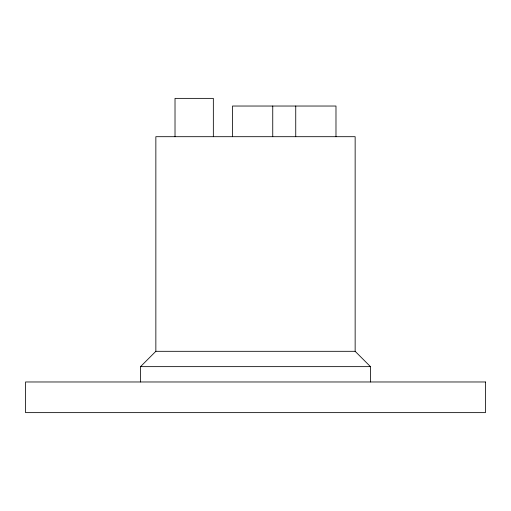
<?xml version="1.0" encoding="UTF-8"?>
<svg xmlns="http://www.w3.org/2000/svg" width="511" height="511" viewBox="0 0 511 511"><rect width="100%" height="100%" fill="white"/><g stroke="black" fill="none" stroke-linecap="round" stroke-linejoin="round"><path stroke-width="0.77" d="M140.525 381.973L140.525 366.643L155.855 351.312L155.855 136.692L355.145 136.692L355.145 351.312L370.475 366.643L370.475 381.973M155.855 351.312L355.145 351.312M140.525 366.643L370.475 366.643M335.983 136.692L335.983 106.033L232.505 106.033L232.505 136.692M295.741 106.033L295.741 136.692M272.746 106.033L272.746 136.692M213.343 136.692L213.343 98.368L175.018 98.368L175.018 136.692M485.45 381.973L25.55 381.973L25.55 412.633L485.45 412.633L485.45 381.973"/></g></svg>
